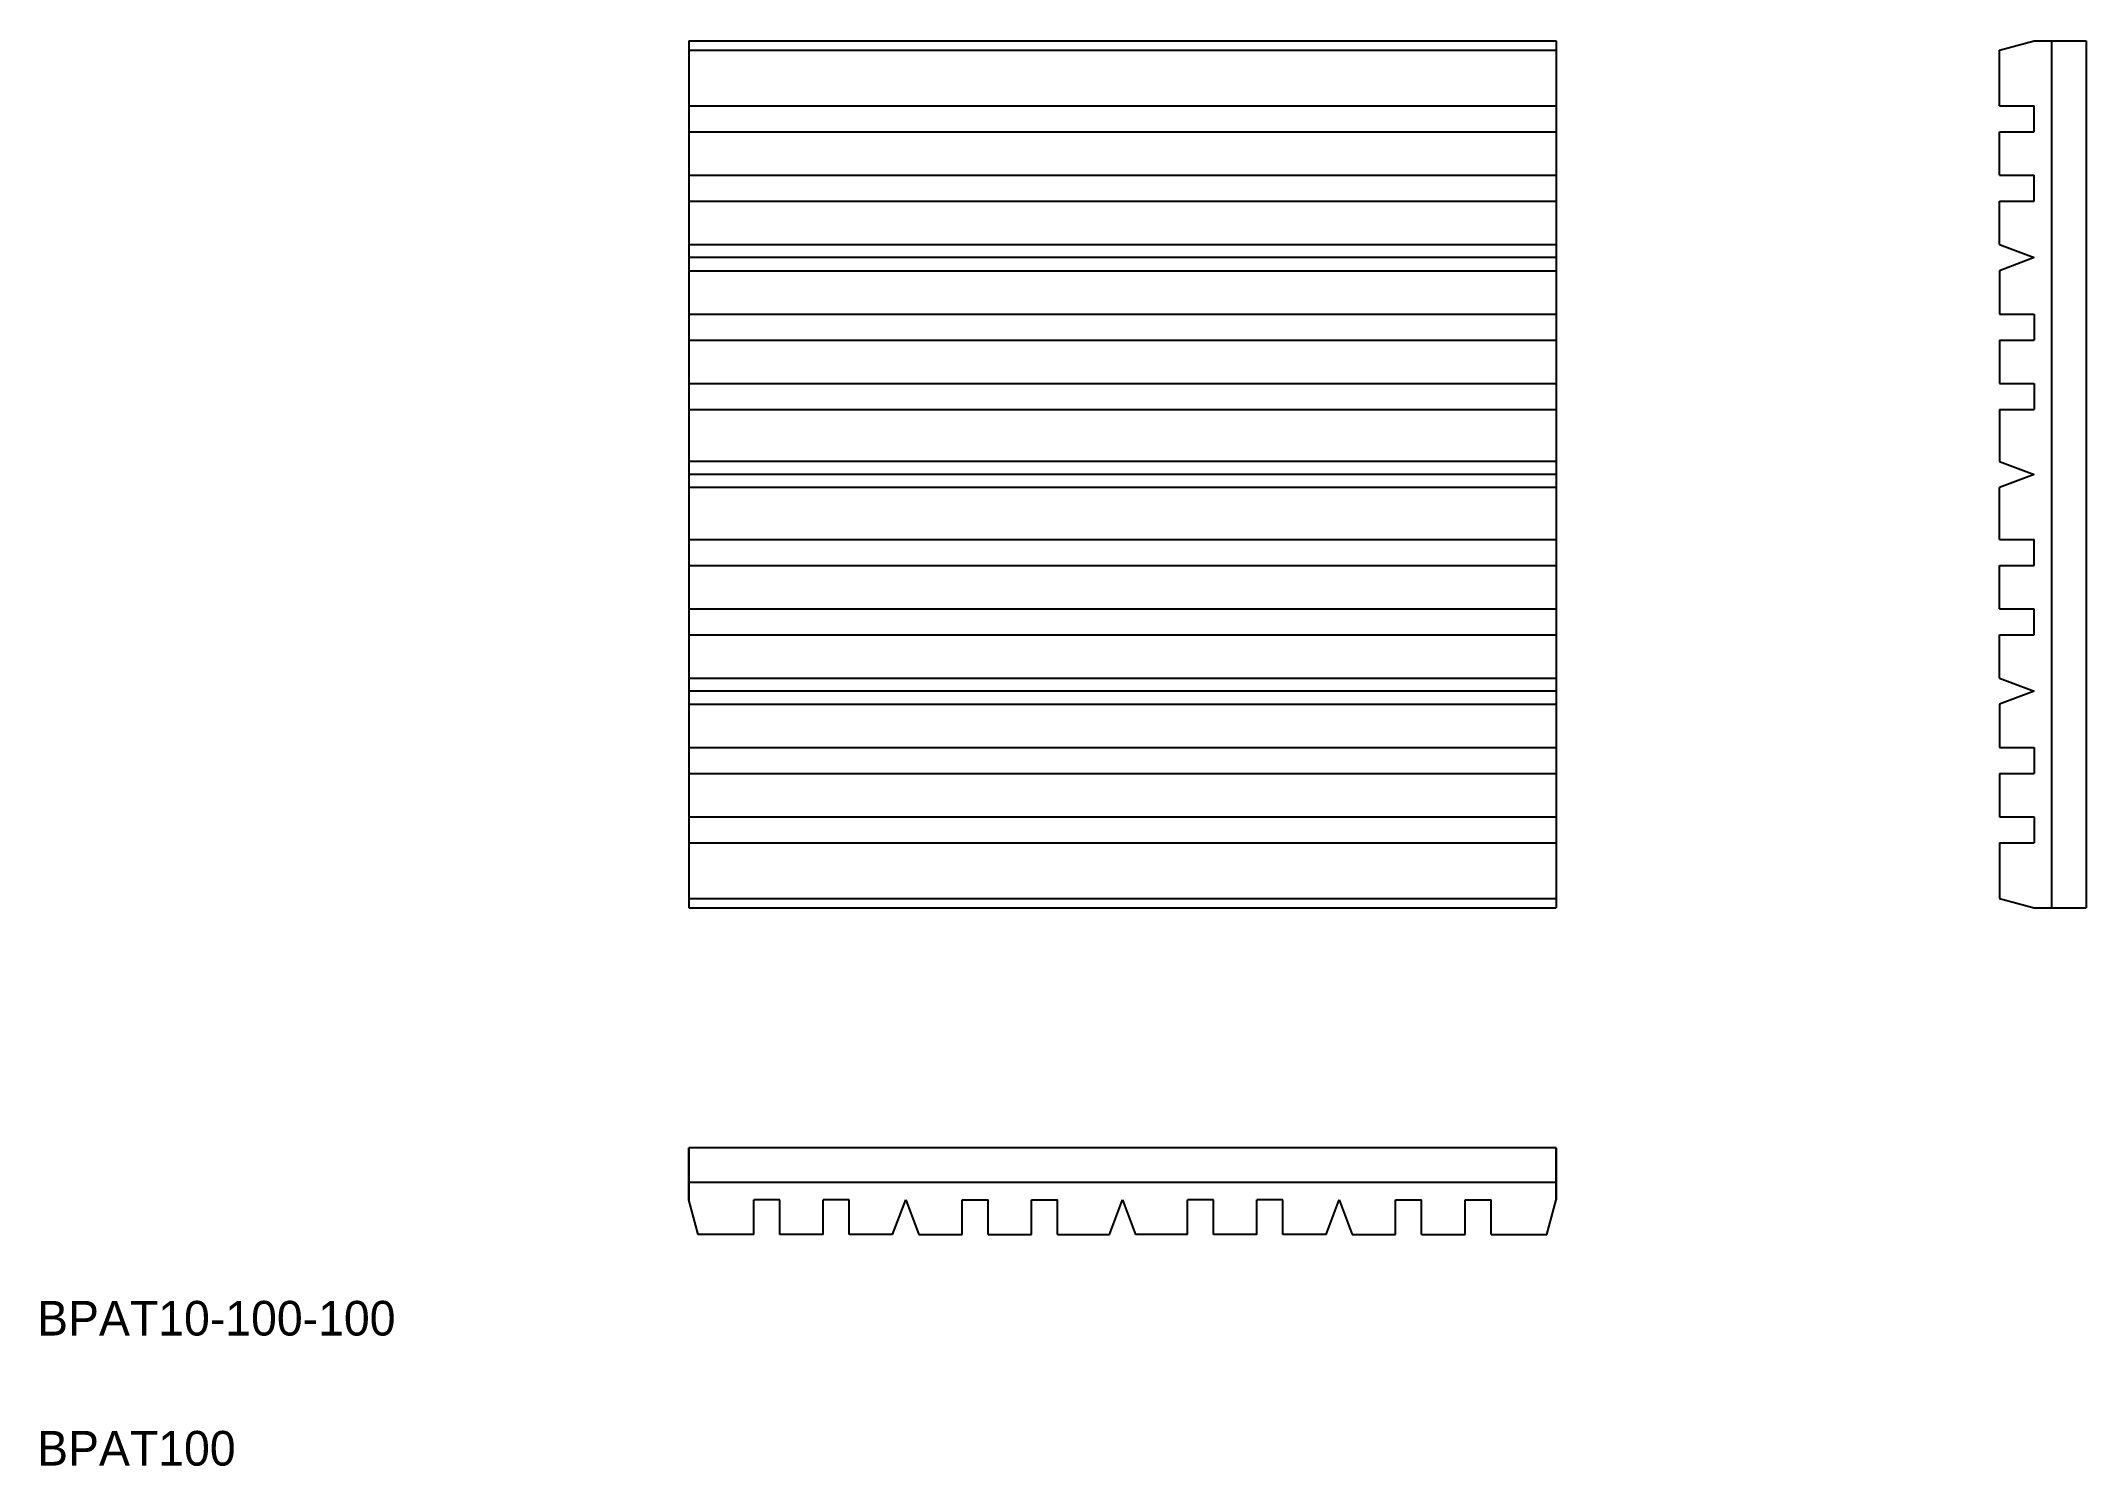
# Model space of a CAD drawing. Extents: x 10 to 246, y 10 to 174.
import ezdxf

# ---------------------------------------------------------------- set-up
doc = ezdxf.new("R2010")
doc.units = 0
doc.layers.get('0').update_dxf_attribs({"linetype": 'CONTINUOUS'})

msp = doc.modelspace()

# ---------------------------------------------------------------- linework, layer by layer
at = {"color": 7, "linetype": 'CONTINUOUS'}
for p, q in [((85.16, 174.32), (185.16, 174.32)), ((85.16, 174.32), (85.16, 74.32)), ((85.16, 173.25), (185.16, 173.25)), ((185.16, 174.32), (185.16, 74.32)), ((236.28, 173.25), (240.28, 174.32)), ((236.28, 166.82), (236.28, 173.25)), ((237.28, 173.52), (237.28, 173.52)), ((238.28, 173.79), (238.28, 173.79)), ((240.28, 174.32), (246.28, 174.32)), ((242.28, 174.32), (242.28, 74.32)), ((246.28, 174.32), (246.28, 74.32)), ((85.16, 166.82), (185.16, 166.82)), ((236.28, 166.82), (240.28, 166.82)), ((240.28, 163.82), (240.28, 166.82)), ((85.16, 163.82), (185.16, 163.82)), ((236.28, 158.82), (236.28, 163.82)), ((236.28, 163.82), (240.28, 163.82)), ((85.16, 158.82), (185.16, 158.82)), ((236.28, 158.82), (240.28, 158.82)), ((240.28, 155.82), (240.28, 158.82)), ((85.16, 155.82), (185.16, 155.82)), ((236.28, 150.82), (236.28, 155.82)), ((236.28, 155.82), (240.28, 155.82)), ((85.16, 150.82), (185.16, 150.82)), ((185.16, 149.32), (85.16, 149.32)), ((236.28, 150.82), (240.28, 149.32)), ((240.28, 149.32), (236.28, 147.82)), ((240.28, 149.32), (240.28, 149.32)), ((85.16, 147.82), (185.16, 147.82)), ((236.28, 147.82), (236.28, 142.82)), ((85.16, 142.82), (185.16, 142.82)), ((236.28, 142.82), (240.28, 142.82)), ((240.28, 142.82), (240.28, 139.82)), ((85.16, 139.82), (185.16, 139.82)), ((236.28, 139.82), (236.28, 134.82)), ((236.28, 139.82), (240.28, 139.82)), ((85.16, 134.82), (185.16, 134.82)), ((236.28, 134.82), (240.28, 134.82)), ((240.28, 134.82), (240.28, 131.82)), ((85.16, 131.82), (185.16, 131.82)), ((236.28, 131.82), (236.28, 125.82)), ((236.28, 131.82), (240.28, 131.82)), ((185.16, 125.82), (85.16, 125.82)), ((236.28, 125.82), (240.28, 124.32)), ((185.16, 124.32), (85.16, 124.32)), ((185.16, 122.82), (85.16, 122.82)), ((240.28, 124.32), (236.28, 122.82)), ((236.28, 116.82), (236.28, 122.82)), ((85.16, 116.82), (185.16, 116.82)), ((236.28, 116.82), (240.28, 116.82)), ((240.28, 113.82), (240.28, 116.82)), ((85.16, 113.82), (185.16, 113.82)), ((236.28, 108.82), (236.28, 113.82)), ((236.28, 113.82), (240.28, 113.82)), ((85.16, 108.82), (185.16, 108.82)), ((236.28, 108.82), (240.28, 108.82)), ((240.28, 105.82), (240.28, 108.82)), ((85.16, 105.82), (185.16, 105.82)), ((236.28, 100.82), (236.28, 105.82)), ((236.28, 105.82), (240.28, 105.82)), ((85.16, 100.82), (185.16, 100.82)), ((185.16, 99.32), (85.16, 99.32)), ((236.28, 100.82), (240.28, 99.32)), ((240.28, 99.32), (236.28, 97.82)), ((240.28, 99.32), (240.28, 99.32)), ((85.16, 97.82), (185.16, 97.82)), ((236.28, 97.82), (236.28, 92.82)), ((85.16, 92.82), (185.16, 92.82)), ((236.28, 92.82), (240.28, 92.82)), ((240.28, 92.82), (240.28, 89.82)), ((85.16, 89.82), (185.16, 89.82)), ((236.28, 89.82), (240.28, 89.82)), ((236.28, 89.82), (236.28, 84.82)), ((85.16, 84.82), (185.16, 84.82)), ((236.28, 84.82), (240.28, 84.82)), ((240.28, 84.82), (240.28, 81.82)), ((85.16, 81.82), (185.16, 81.82)), ((236.28, 81.82), (236.28, 75.39)), ((236.28, 81.82), (240.28, 81.82)), ((85.16, 75.39), (185.16, 75.39)), ((85.16, 74.32), (185.16, 74.32)), ((236.28, 75.39), (240.28, 74.32)), ((240.28, 74.32), (246.28, 74.32)), ((185.16, 46.67), (85.16, 46.67)), ((85.16, 40.67), (85.16, 46.67)), ((85.16, 46.67), (85.16, 40.67)), ((185.16, 46.67), (185.16, 40.67)), ((185.16, 40.67), (185.16, 46.67)), ((185.16, 42.67), (85.16, 42.67)), ((86.23, 36.67), (85.16, 40.67)), ((92.66, 36.67), (92.66, 40.67)), ((95.66, 40.67), (92.66, 40.67)), ((95.66, 36.67), (95.66, 40.67)), ((100.66, 36.67), (100.66, 40.67)), ((103.66, 40.67), (100.66, 40.67)), ((103.66, 36.67), (103.66, 40.67)), ((108.66, 36.67), (110.16, 40.67)), ((110.16, 40.67), (111.66, 36.67)), ((110.16, 40.67), (110.16, 40.67)), ((116.66, 36.67), (116.66, 40.67)), ((116.66, 40.67), (119.66, 40.67)), ((119.66, 36.67), (119.66, 40.67)), ((124.66, 40.67), (127.66, 40.67)), ((124.66, 36.67), (124.66, 40.67)), ((127.66, 36.67), (127.66, 40.67)), ((133.66, 36.67), (135.16, 40.67)), ((135.16, 40.67), (136.66, 36.67)), ((135.16, 40.67), (135.16, 40.67)), ((145.66, 40.67), (142.66, 40.67)), ((142.66, 36.67), (142.66, 40.67)), ((145.66, 36.67), (145.66, 40.67)), ((150.66, 36.67), (150.66, 40.67)), ((153.66, 40.67), (150.66, 40.67)), ((153.66, 36.67), (153.66, 40.67)), ((158.66, 36.67), (160.16, 40.67)), ((160.16, 40.67), (161.66, 36.67)), ((160.16, 40.67), (160.16, 40.67)), ((166.66, 40.67), (169.66, 40.67)), ((166.66, 36.67), (166.66, 40.67)), ((169.66, 36.67), (169.66, 40.67)), ((174.66, 36.67), (174.66, 40.67)), ((174.66, 40.67), (177.66, 40.67)), ((177.66, 36.67), (177.66, 40.67)), ((184.09, 36.67), (185.16, 40.67)), ((92.66, 36.67), (86.23, 36.67)), ((100.66, 36.67), (95.66, 36.67)), ((108.66, 36.67), (103.66, 36.67)), ((111.66, 36.67), (116.66, 36.67)), ((119.66, 36.67), (124.66, 36.67)), ((127.66, 36.67), (133.66, 36.67)), ((142.66, 36.67), (136.66, 36.67)), ((150.66, 36.67), (145.66, 36.67)), ((158.66, 36.67), (153.66, 36.67)), ((161.66, 36.67), (166.66, 36.67)), ((169.66, 36.67), (174.66, 36.67)), ((177.66, 36.67), (184.09, 36.67))]:
    msp.add_line(p, q, dxfattribs=at)

# ---------------------------------------------------------------- texts
for s, p in [('BPAT10-100-100', (10, 25)), ('BPAT100', (10, 10))]:
    msp.add_text(s, height=4, dxfattribs=at).set_placement(p)

doc.saveas('drawing.dxf')
